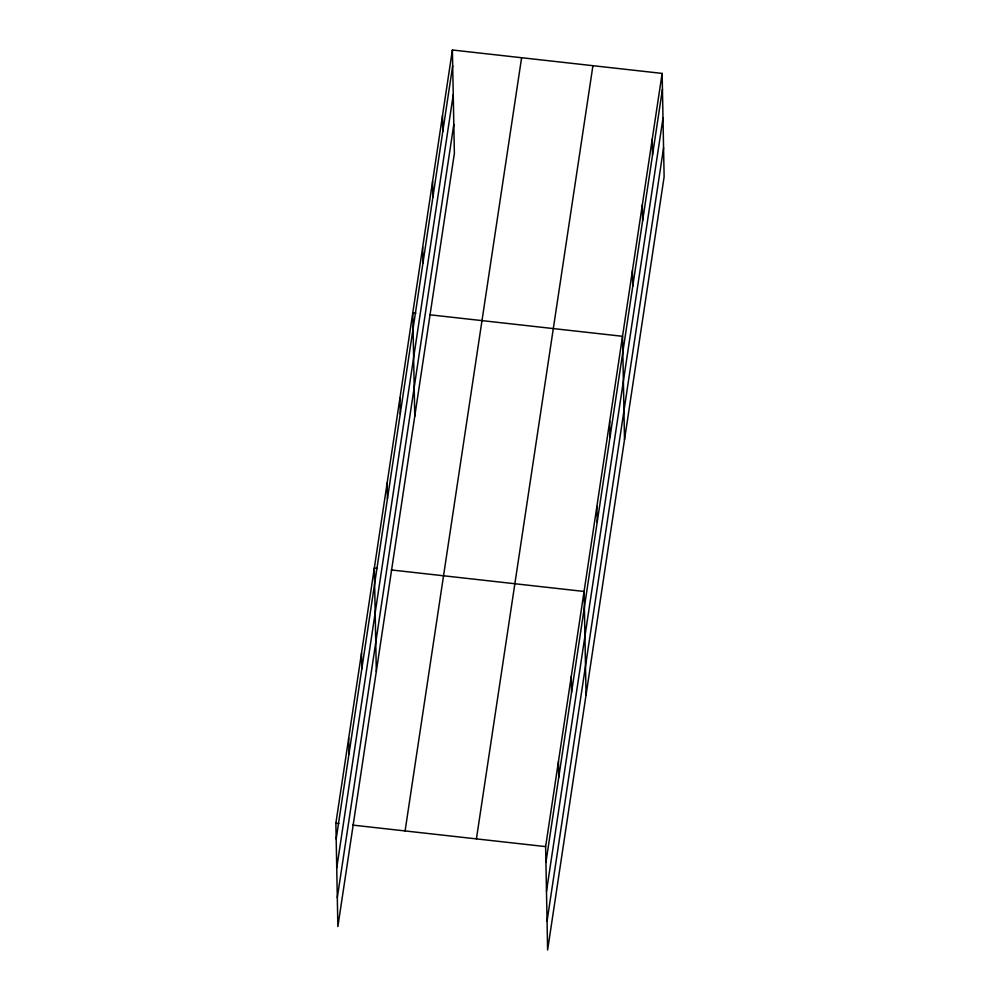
<?xml version="1.0" encoding="UTF-8"?>
<svg xmlns="http://www.w3.org/2000/svg" width="1000" height="1000" viewBox="0 0 1000 1000"><rect width="100%" height="100%" fill="white"/><g stroke="black" fill="none" stroke-linecap="round" stroke-linejoin="round"><path stroke-width="1.5" d="M452.388 50L454.375 153.387L337.863 926.587L335.875 823.213L452.388 50L662.138 73.412L664.125 176.788L547.612 950L545.625 846.612L662.138 73.412M336.175 838.988L452.688 65.775M336.737 867.9L453.25 94.688M337.3 897.675L453.812 124.475M405.087 830.938L521.613 57.725M476.413 838.888L592.925 65.688M545.925 862.4L662.45 89.188M546.487 891.3L663 118.1M547.062 921.087L663.575 147.887M415.85 313.238L412.775 312.887L414.762 416.275M429.688 314.775L622.525 336.3L624.513 439.688M377.4 568.387L374.325 568.05L376.312 671.425M391.238 569.938L584.075 591.462L586.062 694.837M335.875 823.213L338.95 823.55M352.788 825.1L545.625 846.612M652.237 139.137L652.537 154.913M642.337 204.85L642.638 220.637M632.425 270.575L632.737 286.363M609.712 421.35L610.013 437.137M596.888 506.413L597.2 522.188M571.263 676.513L571.562 692.288M558.45 761.562L558.75 777.337M442.488 115.725L442.788 131.5M432.575 181.45L432.887 197.225M422.675 247.162L422.975 262.95M399.95 397.938L400.262 413.725M387.137 483L387.438 498.775M361.512 653.1L361.812 668.875M348.688 738.15L348.988 753.938"/></g></svg>
